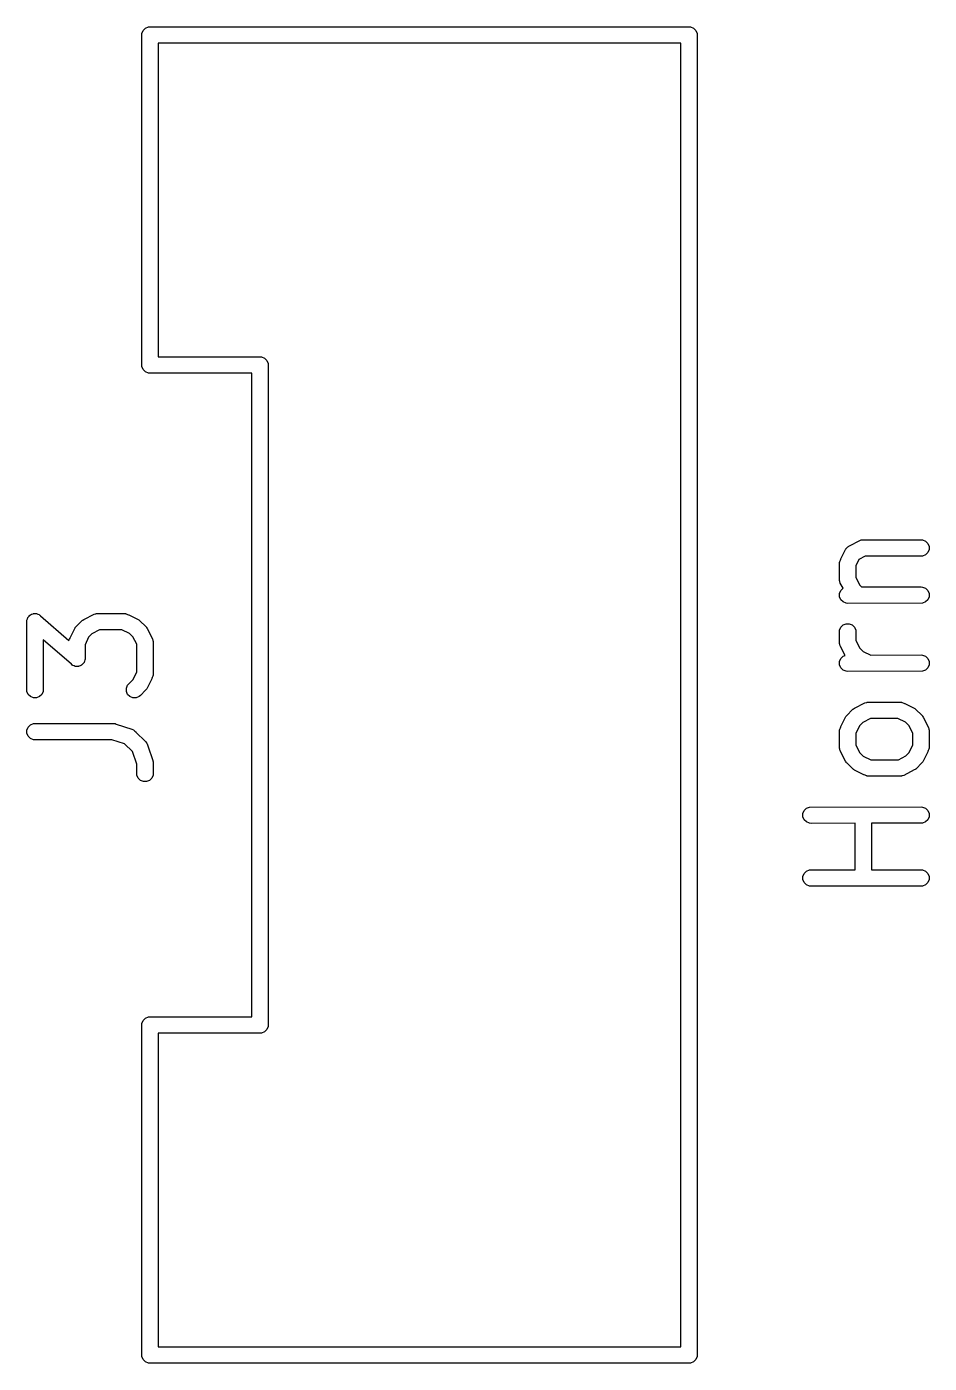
# Model space of a CAD drawing. Extents: x 92.4 to 145.1, y -113.9 to -57.5.
# Drawn here: x 136.88 to 145.08, y -84.58 to -72.42 of the extents above; entities that cross this region are included whole.
import ezdxf

# ---------------------------------------------------------------- set-up
doc = ezdxf.new("R2010")
doc.units = 0
doc.layers.add('BLACK', color=7, linetype='CONTINUOUS')

msp = doc.modelspace()

# ---------------------------------------------------------------- linework, layer by layer
at = {"layer": 'BLACK', "linetype": 'CONTINUOUS'}
for p, q in [((137.925, -72.5), (137.926441, -72.485368)), ((137.926441, -75.514632), (137.925, -72.5)), ((137.926441, -72.485368), (137.93764, -72.458332)), ((137.93764, -72.458332), (137.958332, -72.43764)), ((137.958332, -72.43764), (137.985368, -72.426441)), ((137.985368, -72.426441), (142.9, -72.425)), ((142.9, -72.425), (142.914632, -72.426441)), ((142.914632, -72.426441), (142.941668, -72.43764)), ((142.941668, -72.43764), (142.96236, -72.458332)), ((142.96236, -72.458332), (142.973559, -72.485368)), ((142.973559, -72.485368), (142.975, -84.5)), ((142.825008, -72.573585), (138.073601, -72.574978)), ((138.073601, -72.574978), (138.074964, -75.426313)), ((142.82643, -84.425021), (142.825008, -72.573585)), ((138.074964, -75.426313), (139, -75.425)), ((139, -75.425), (139.014632, -75.426441)), ((139.014632, -75.426441), (139.041668, -75.43764)), ((139.041668, -75.43764), (139.06236, -75.458332)), ((137.93764, -75.541668), (137.926441, -75.514632)), ((137.958332, -75.56236), (137.93764, -75.541668)), ((137.985368, -75.573559), (137.958332, -75.56236)), ((139.06236, -75.458332), (139.073559, -75.485368)), ((139.073559, -75.485368), (139.075, -81.5)), ((138, -75.575), (137.985368, -75.573559)), ((138.925017, -75.573686), (138, -75.575)), ((138.926419, -81.425104), (138.925017, -75.573686)), ((144.338681, -77.158693), (144.344843, -77.151589)), ((144.344843, -77.151589), (144.349842, -77.149014)), ((144.349842, -77.149014), (144.353685, -77.145682)), ((144.353685, -77.145682), (144.361139, -77.143197)), ((144.361139, -77.143197), (144.452524, -77.096138)), ((144.452524, -77.096138), (144.466255, -77.090883)), ((144.466255, -77.090883), (144.468944, -77.090691)), ((144.468944, -77.090691), (144.471433, -77.089661)), ((144.471433, -77.089661), (144.483924, -77.089627)), ((144.483924, -77.089627), (144.495445, -77.088809)), ((144.495445, -77.088809), (144.497789, -77.08959)), ((144.497789, -77.08959), (145.009875, -77.08822)), ((145.009875, -77.08822), (145.024507, -77.089661)), ((145.024507, -77.089661), (145.051543, -77.10086)), ((145.051543, -77.10086), (145.072235, -77.121552)), ((145.072235, -77.121552), (145.083434, -77.148588)), ((145.083434, -77.148588), (145.083434, -77.177852)), ((144.270871, -77.286268), (144.277175, -77.273274)), ((144.277175, -77.273274), (144.280848, -77.264409)), ((144.280848, -77.264409), (144.28207, -77.263186)), ((144.28207, -77.263186), (144.323745, -77.177298)), ((144.323745, -77.177298), (144.325285, -77.17485)), ((144.325285, -77.17485), (144.32567, -77.173697)), ((144.32567, -77.173697), (144.326915, -77.17226)), ((144.326915, -77.17226), (144.331577, -77.164855)), ((144.331577, -77.164855), (144.338681, -77.158693)), ((144.445509, -77.267034), (144.417079, -77.325624)), ((144.501544, -77.238178), (144.445509, -77.267034)), ((145.024507, -77.236779), (144.501544, -77.238178)), ((145.051543, -77.22558), (145.024507, -77.236779)), ((145.072235, -77.204888), (145.051543, -77.22558)), ((145.083434, -77.177852), (145.072235, -77.204888)), ((144.268208, -77.306077), (144.269649, -77.291445)), ((144.269412, -77.437706), (144.268208, -77.306077)), ((144.269649, -77.291445), (144.27068, -77.288955)), ((144.27068, -77.288955), (144.270871, -77.286268)), ((144.417079, -77.325624), (144.418064, -77.433256)), ((144.268797, -77.439553), (144.269412, -77.437706)), ((144.269522, -77.449767), (144.268797, -77.439553)), ((144.269649, -77.463566), (144.269522, -77.449767)), ((144.27068, -77.466055), (144.269649, -77.463566)), ((144.270871, -77.468743), (144.27068, -77.466055)), ((144.276126, -77.482475), (144.270871, -77.468743)), ((144.300725, -77.530245), (144.276126, -77.482475)), ((144.418064, -77.433256), (144.453522, -77.502113)), ((144.453522, -77.502113), (144.469908, -77.517933)), ((144.469908, -77.517933), (145.009875, -77.516791)), ((145.009875, -77.516791), (145.024507, -77.518232)), ((144.269649, -77.577159), (144.280848, -77.550123)), ((144.269649, -77.606423), (144.269649, -77.577159)), ((144.280848, -77.633459), (144.269649, -77.606423)), ((144.280848, -77.550123), (144.300725, -77.530245)), ((144.30154, -77.654151), (144.280848, -77.633459)), ((145.024507, -77.518232), (145.051543, -77.529431)), ((145.051543, -77.529431), (145.072235, -77.550123)), ((145.072235, -77.633459), (145.051543, -77.654151)), ((145.072235, -77.550123), (145.083434, -77.577159)), ((145.083434, -77.606423), (145.072235, -77.633459)), ((145.083434, -77.577159), (145.083434, -77.606423)), ((136.93785, -77.760741), (136.940187, -77.759774)), ((136.940187, -77.759774), (136.952372, -77.759774)), ((136.952372, -77.759774), (136.964525, -77.758964)), ((136.964525, -77.758964), (136.96692, -77.759774)), ((136.96692, -77.759774), (136.969451, -77.759774)), ((136.969451, -77.759774), (136.980708, -77.764437)), ((137.509126, -77.760804), (137.511615, -77.759774)), ((137.511615, -77.759774), (137.524684, -77.759699)), ((137.524684, -77.759699), (137.535627, -77.758922)), ((137.535627, -77.758922), (137.537736, -77.759625)), ((137.537736, -77.759625), (137.764342, -77.758333)), ((137.764342, -77.758333), (137.778974, -77.759774)), ((137.778974, -77.759774), (137.781463, -77.760805)), ((144.328576, -77.66535), (144.30154, -77.654151)), ((144.343208, -77.666791), (144.328576, -77.66535)), ((145.024507, -77.66535), (144.343208, -77.666791)), ((145.051543, -77.654151), (145.024507, -77.66535)), ((136.879819, -77.833333), (136.880581, -77.825594)), ((136.88126, -78.467012), (136.879819, -77.833333)), ((136.88045, -77.823627), (136.880908, -77.822271)), ((136.880581, -77.825594), (136.88045, -77.823627)), ((136.880908, -77.822271), (136.88126, -77.818701)), ((136.88126, -77.818701), (136.885923, -77.807443)), ((136.885923, -77.807443), (136.889825, -77.795906)), ((136.889825, -77.795906), (136.89149, -77.794001)), ((136.89149, -77.794001), (136.892459, -77.791665)), ((136.892459, -77.791665), (136.901069, -77.783054)), ((136.901069, -77.783054), (136.909095, -77.773882)), ((136.909095, -77.773882), (136.911364, -77.772759)), ((136.911364, -77.772759), (136.913151, -77.770973)), ((136.913151, -77.770973), (136.924401, -77.766312)), ((136.924401, -77.766312), (136.935327, -77.76091)), ((136.935327, -77.76091), (136.93785, -77.760741)), ((136.980708, -77.764437), (136.992246, -77.768339)), ((136.992246, -77.768339), (136.99417, -77.770013)), ((136.99417, -77.770013), (136.996487, -77.770973)), ((136.996487, -77.770973), (137.004619, -77.779105)), ((137.004619, -77.779105), (137.263413, -78.004288)), ((137.32414, -77.882587), (137.330634, -77.876954)), ((137.330634, -77.876954), (137.377976, -77.827919)), ((137.377976, -77.827919), (137.383725, -77.8232)), ((137.383725, -77.8232), (137.385025, -77.821702)), ((137.385025, -77.821702), (137.386438, -77.820974)), ((137.386438, -77.820974), (137.389341, -77.818592)), ((137.389341, -77.818592), (137.398151, -77.814942)), ((137.398151, -77.814942), (137.492706, -77.766251)), ((137.492706, -77.766251), (137.506437, -77.760996)), ((137.506437, -77.760996), (137.509126, -77.760804)), ((137.781463, -77.760805), (137.784151, -77.760996)), ((137.784151, -77.760996), (137.797144, -77.7673)), ((137.797144, -77.7673), (137.80601, -77.770973)), ((137.80601, -77.770973), (137.807232, -77.772195)), ((137.807232, -77.772195), (137.893121, -77.81387)), ((137.893121, -77.81387), (137.899417, -77.817833)), ((137.899417, -77.817833), (137.901247, -77.818591)), ((137.901247, -77.818591), (137.902418, -77.819722)), ((137.902418, -77.819722), (137.905564, -77.821702)), ((137.905564, -77.821702), (137.911195, -77.828195)), ((137.911195, -77.828195), (137.960232, -77.875537)), ((137.960232, -77.875537), (137.96495, -77.881286)), ((137.96495, -77.881286), (137.96645, -77.882587)), ((144.280848, -77.883457), (144.30154, -77.862765)), ((144.30154, -77.862765), (144.328576, -77.851566)), ((144.328576, -77.851566), (144.35784, -77.851566)), ((144.35784, -77.851566), (144.384876, -77.862765)), ((144.384876, -77.862765), (144.405568, -77.883457)), ((137.28597, -78.220893), (137.028783, -77.997108)), ((137.028783, -77.997108), (137.029819, -78.45238)), ((137.263434, -78.004), (137.269738, -77.991006)), ((137.269738, -77.991006), (137.273411, -77.982141)), ((137.273411, -77.982141), (137.274633, -77.980918)), ((137.274633, -77.980918), (137.316308, -77.89503)), ((137.316308, -77.89503), (137.320272, -77.88873)), ((137.320272, -77.88873), (137.32103, -77.886903)), ((137.32103, -77.886903), (137.32216, -77.885732)), ((137.32216, -77.885732), (137.32414, -77.882587)), ((137.442823, -77.974974), (137.409642, -78.043356)), ((137.473067, -77.943647), (137.442823, -77.974974)), ((137.541818, -77.908244), (137.473067, -77.943647)), ((137.744554, -77.907088), (137.541818, -77.908244)), ((137.813176, -77.940385), (137.744554, -77.907088)), ((137.844504, -77.97063), (137.813176, -77.940385)), ((137.879893, -78.039352), (137.844504, -77.97063)), ((137.96645, -77.882587), (137.967177, -77.884)), ((137.967177, -77.884), (137.96956, -77.886903)), ((137.96956, -77.886903), (137.973209, -77.895713)), ((137.973209, -77.895713), (138.021901, -77.990268)), ((138.021901, -77.990268), (138.027156, -78.003999)), ((144.268208, -77.925125), (144.269649, -77.910493)), ((144.269313, -78.009431), (144.268208, -77.925125)), ((144.269649, -77.910493), (144.280848, -77.883457)), ((144.405568, -77.883457), (144.416767, -77.910493)), ((144.416767, -77.910493), (144.418, -78.004561)), ((137.263413, -78.004288), (137.263434, -78.004)), ((137.409642, -78.043356), (137.410771, -78.166666)), ((137.881094, -78.289671), (137.879893, -78.039352)), ((138.027156, -78.003999), (138.027347, -78.006688)), ((138.027347, -78.006688), (138.028378, -78.009177)), ((138.028378, -78.009177), (138.028439, -78.022068)), ((138.028439, -78.022068), (138.02923, -78.033189)), ((138.02923, -78.033189), (138.028503, -78.035368)), ((138.028503, -78.035368), (138.029819, -78.309523)), ((144.268797, -78.010982), (144.269313, -78.009431)), ((144.269455, -78.020251), (144.268797, -78.010982)), ((144.269649, -78.034995), (144.269455, -78.020251)), ((144.27068, -78.037484), (144.269649, -78.034995)), ((144.270871, -78.040172), (144.27068, -78.037484)), ((144.276126, -78.053904), (144.270871, -78.040172)), ((144.320733, -78.140528), (144.276126, -78.053904)), ((144.418, -78.004561), (144.453522, -78.073542)), ((144.453522, -78.073542), (144.48485, -78.103787)), ((144.48485, -78.103787), (144.552898, -78.136805)), ((137.294103, -78.229026), (137.28597, -78.220893)), ((137.296419, -78.229985), (137.294103, -78.229026)), ((137.298344, -78.23166), (137.296419, -78.229985)), ((137.309881, -78.235561), (137.298344, -78.23166)), ((137.321139, -78.240225), (137.309881, -78.235561)), ((137.32367, -78.240225), (137.321139, -78.240225)), ((137.326065, -78.241035), (137.32367, -78.240225)), ((137.338218, -78.240225), (137.326065, -78.241035)), ((137.350403, -78.240225), (137.338218, -78.240225)), ((137.352739, -78.239257), (137.350403, -78.240225)), ((137.355263, -78.239089), (137.352739, -78.239257)), ((137.366188, -78.233686), (137.355263, -78.239089)), ((137.377439, -78.229026), (137.366188, -78.233686)), ((137.379225, -78.227239), (137.377439, -78.229026)), ((137.381495, -78.226117), (137.379225, -78.227239)), ((137.38952, -78.216944), (137.381495, -78.226117)), ((137.398131, -78.208334), (137.38952, -78.216944)), ((137.399099, -78.205997), (137.398131, -78.208334)), ((137.400765, -78.204093), (137.399099, -78.205997)), ((137.404666, -78.192555), (137.400765, -78.204093)), ((137.40933, -78.181298), (137.404666, -78.192555)), ((137.409681, -78.177727), (137.40933, -78.181298)), ((137.41014, -78.176372), (137.409681, -78.177727)), ((137.410771, -78.166666), (137.410008, -78.174404)), ((137.410008, -78.174404), (137.41014, -78.176372)), ((144.269649, -78.196207), (144.280848, -78.169171)), ((144.269649, -78.225471), (144.269649, -78.196207)), ((144.280848, -78.252507), (144.269649, -78.225471)), ((144.280848, -78.169171), (144.30154, -78.148479)), ((144.30154, -78.148479), (144.320733, -78.140528)), ((144.552898, -78.136805), (145.009875, -78.135839)), ((145.009875, -78.135839), (145.024507, -78.13728)), ((145.024507, -78.13728), (145.051543, -78.148479)), ((145.051543, -78.148479), (145.072235, -78.169171)), ((145.072235, -78.169171), (145.083434, -78.196207)), ((145.083434, -78.225471), (145.072235, -78.252507)), ((145.083434, -78.196207), (145.083434, -78.225471)), ((137.79722, -78.410712), (137.847767, -78.358356)), ((137.847767, -78.358356), (137.881094, -78.289671)), ((138.015957, -78.352412), (137.974282, -78.438302)), ((138.017179, -78.351191), (138.015957, -78.352412)), ((138.020848, -78.342331), (138.017179, -78.351191)), ((138.027156, -78.329333), (138.020848, -78.342331)), ((138.027347, -78.326643), (138.027156, -78.329333)), ((138.028378, -78.324155), (138.027347, -78.326643)), ((138.029819, -78.309523), (138.028378, -78.324155)), ((144.30154, -78.273199), (144.280848, -78.252507)), ((144.328576, -78.284398), (144.30154, -78.273199)), ((144.343208, -78.285839), (144.328576, -78.284398)), ((145.024507, -78.284398), (144.343208, -78.285839)), ((145.051543, -78.273199), (145.024507, -78.284398)), ((145.072235, -78.252507), (145.051543, -78.273199)), ((136.892459, -78.494048), (136.88126, -78.467012)), ((137.028378, -78.467012), (137.017179, -78.494048)), ((137.029819, -78.45238), (137.028378, -78.467012)), ((137.786021, -78.437748), (137.79722, -78.410712)), ((137.786021, -78.467011), (137.786021, -78.437748)), ((137.797219, -78.494047), (137.786021, -78.467011)), ((137.959953, -78.456378), (137.912612, -78.505414)), ((137.96645, -78.450745), (137.959953, -78.456378)), ((137.968429, -78.447599), (137.96645, -78.450745)), ((137.96956, -78.446429), (137.968429, -78.447599)), ((137.970317, -78.444601), (137.96956, -78.446429)), ((137.974282, -78.438302), (137.970317, -78.444601)), ((136.913151, -78.51474), (136.892459, -78.494048)), ((136.940187, -78.525939), (136.913151, -78.51474)), ((136.969451, -78.525939), (136.940187, -78.525939)), ((136.996487, -78.51474), (136.969451, -78.525939)), ((137.017179, -78.494048), (136.996487, -78.51474)), ((137.817912, -78.51474), (137.797219, -78.494047)), ((137.844948, -78.525939), (137.817912, -78.51474)), ((137.874211, -78.525939), (137.844948, -78.525939)), ((137.901247, -78.514741), (137.874211, -78.525939)), ((137.912612, -78.505414), (137.901247, -78.514741)), ((144.405588, -78.62102), (144.500143, -78.572329)), ((144.500143, -78.572329), (144.513874, -78.567074)), ((144.513874, -78.567074), (144.516563, -78.566882)), ((144.516563, -78.566882), (144.519052, -78.565852)), ((144.519052, -78.565852), (144.531943, -78.56579)), ((144.531943, -78.56579), (144.543064, -78.565)), ((144.543064, -78.565), (144.545243, -78.565726)), ((144.545243, -78.565726), (144.819398, -78.564411)), ((144.819398, -78.564411), (144.83403, -78.565852)), ((144.83403, -78.565852), (144.836519, -78.566883)), ((144.836519, -78.566883), (144.839207, -78.567074)), ((144.839207, -78.567074), (144.8522, -78.573378)), ((144.8522, -78.573378), (144.861066, -78.577051)), ((144.861066, -78.577051), (144.862288, -78.578273)), ((144.862288, -78.578273), (144.948177, -78.619948)), ((144.28207, -78.786996), (144.323745, -78.701108)), ((144.323745, -78.701108), (144.327709, -78.694808)), ((144.327709, -78.694808), (144.328467, -78.692981)), ((144.328467, -78.692981), (144.329597, -78.69181)), ((144.329597, -78.69181), (144.331577, -78.688665)), ((144.331577, -78.688665), (144.338071, -78.683032)), ((144.338071, -78.683032), (144.385413, -78.633997)), ((144.385413, -78.633997), (144.391162, -78.629278)), ((144.391162, -78.629278), (144.392462, -78.62778)), ((144.392462, -78.62778), (144.393875, -78.627052)), ((144.393875, -78.627052), (144.396778, -78.62467)), ((144.396778, -78.62467), (144.405588, -78.62102)), ((144.549227, -78.714336), (144.480504, -78.749725)), ((144.799546, -78.713135), (144.549227, -78.714336)), ((144.868232, -78.746463), (144.799546, -78.713135)), ((144.948177, -78.619948), (144.954473, -78.623911)), ((144.954473, -78.623911), (144.956303, -78.624669)), ((144.956303, -78.624669), (144.957474, -78.6258)), ((144.957474, -78.6258), (144.96062, -78.62778)), ((144.96062, -78.62778), (144.966251, -78.634273)), ((144.966251, -78.634273), (145.015288, -78.681615)), ((145.015288, -78.681615), (145.020006, -78.687364)), ((145.020006, -78.687364), (145.021506, -78.688665)), ((145.021506, -78.688665), (145.022233, -78.690078)), ((145.022233, -78.690078), (145.024616, -78.692981)), ((145.024616, -78.692981), (145.028265, -78.701791)), ((145.028265, -78.701791), (145.076957, -78.796346)), ((136.88126, -78.818701), (136.892459, -78.791665)), ((136.88126, -78.847965), (136.88126, -78.818701)), ((136.892459, -78.875001), (136.88126, -78.847965)), ((136.892459, -78.791665), (136.913151, -78.770973)), ((136.913151, -78.770973), (136.940187, -78.759774)), ((136.940187, -78.759774), (137.669104, -78.758333)), ((137.669104, -78.758333), (137.676509, -78.759062)), ((137.676509, -78.759062), (137.678484, -78.758922)), ((137.678484, -78.758922), (137.67997, -78.759403)), ((137.67997, -78.759403), (137.683736, -78.759774)), ((137.683736, -78.759774), (137.693099, -78.763652)), ((137.693099, -78.763652), (137.835678, -78.809801)), ((137.835678, -78.809801), (137.849103, -78.815795)), ((137.849103, -78.815795), (137.851137, -78.817559)), ((137.851137, -78.817559), (137.853628, -78.818591)), ((137.853628, -78.818591), (137.863568, -78.82834)), ((137.863568, -78.82834), (137.87121, -78.834969)), ((137.87121, -78.834969), (137.872061, -78.836671)), ((137.872061, -78.836671), (137.960233, -78.923157)), ((144.268208, -78.829887), (144.269649, -78.815255)), ((144.269412, -78.961516), (144.268208, -78.829887)), ((144.269649, -78.815255), (144.27068, -78.812765)), ((144.27068, -78.812765), (144.270871, -78.810078)), ((144.270871, -78.810078), (144.277175, -78.797084)), ((144.277175, -78.797084), (144.280848, -78.788219)), ((144.280848, -78.788219), (144.28207, -78.786996)), ((144.45026, -78.781052), (144.417079, -78.849434)), ((144.417079, -78.849434), (144.418064, -78.957066)), ((144.480504, -78.749725), (144.45026, -78.781052)), ((144.89956, -78.776708), (144.868232, -78.746463)), ((144.935018, -78.845564), (144.89956, -78.776708)), ((144.936003, -78.953196), (144.935018, -78.845564)), ((145.076957, -78.796346), (145.082212, -78.810077)), ((145.082212, -78.810077), (145.082403, -78.812766)), ((145.082403, -78.812766), (145.083434, -78.815255)), ((145.083434, -78.815255), (145.08356, -78.829052)), ((145.08356, -78.829052), (145.084286, -78.839267)), ((145.084286, -78.839267), (145.08367, -78.841113)), ((145.08367, -78.841113), (145.084875, -78.972744)), ((136.913151, -78.895693), (136.892459, -78.875001)), ((136.940187, -78.906892), (136.913151, -78.895693)), ((136.954819, -78.908333), (136.940187, -78.906892)), ((137.653014, -78.906952), (136.954819, -78.908333)), ((137.769958, -78.944804), (137.653014, -78.906952)), ((137.841076, -79.014562), (137.769958, -78.944804)), ((137.960233, -78.923157), (137.969561, -78.934522)), ((137.969561, -78.934522), (137.970592, -78.937012)), ((137.970592, -78.937012), (137.972357, -78.939047)), ((137.972357, -78.939047), (137.976802, -78.952005)), ((137.976802, -78.952005), (137.980759, -78.961558)), ((137.980759, -78.961558), (137.980759, -78.963538)), ((137.980759, -78.963538), (138.02597, -79.095329)), ((144.268797, -78.963363), (144.269412, -78.961516)), ((144.269522, -78.973577), (144.268797, -78.963363)), ((144.269649, -78.987376), (144.269522, -78.973577)), ((144.418064, -78.957066), (144.453522, -79.025923)), ((144.902823, -79.021577), (144.936003, -78.953196)), ((145.084875, -78.972744), (145.083434, -78.987376)), ((137.879934, -79.127832), (137.841076, -79.014562)), ((138.02597, -79.095329), (138.027619, -79.102584)), ((144.27068, -78.989865), (144.269649, -78.987376)), ((144.270871, -78.992553), (144.27068, -78.989865)), ((144.276126, -79.006285), (144.270871, -78.992553)), ((144.324818, -79.100841), (144.276126, -79.006285)), ((144.453522, -79.025923), (144.48485, -79.056168)), ((144.48485, -79.056168), (144.553535, -79.089495)), ((144.553535, -79.089495), (144.803854, -79.088294)), ((144.803854, -79.088294), (144.872577, -79.052904)), ((144.872577, -79.052904), (144.902823, -79.021577)), ((145.071013, -79.015633), (145.029338, -79.101523)), ((145.072235, -79.014412), (145.071013, -79.015633)), ((145.075904, -79.005552), (145.072235, -79.014412)), ((145.082212, -78.992554), (145.075904, -79.005552)), ((145.082403, -78.989864), (145.082212, -78.992554)), ((145.083434, -78.987376), (145.082403, -78.989864)), ((137.88126, -79.228917), (137.879934, -79.127832)), ((138.027619, -79.102584), (138.028378, -79.104415)), ((138.028378, -79.104415), (138.028398, -79.106011)), ((138.029819, -79.214285), (138.028378, -79.228917)), ((138.028398, -79.106011), (138.02923, -79.109666)), ((138.02923, -79.109666), (138.028568, -79.118966)), ((138.028568, -79.118966), (138.029819, -79.214285)), ((144.328467, -79.10965), (144.324818, -79.100841)), ((144.330849, -79.112552), (144.328467, -79.10965)), ((144.331577, -79.113966), (144.330849, -79.112552)), ((144.333075, -79.115265), (144.331577, -79.113966)), ((144.337794, -79.121015), (144.333075, -79.115265)), ((144.386829, -79.168356), (144.337794, -79.121015)), ((144.392462, -79.174851), (144.386829, -79.168356)), ((144.395607, -79.17683), (144.392462, -79.174851)), ((144.396778, -79.177961), (144.395607, -79.17683)), ((144.398605, -79.178718), (144.396778, -79.177961)), ((144.404905, -79.182683), (144.398605, -79.178718)), ((144.490794, -79.224358), (144.404905, -79.182683)), ((144.947491, -79.181611), (144.852939, -79.230302)), ((144.956303, -79.177962), (144.947491, -79.181611)), ((144.959207, -79.175578), (144.956303, -79.177962)), ((144.96062, -79.174851), (144.959207, -79.175578)), ((144.961919, -79.173352), (144.96062, -79.174851)), ((144.967668, -79.168635), (144.961919, -79.173352)), ((145.015009, -79.119599), (144.967668, -79.168635)), ((145.021506, -79.113966), (145.015009, -79.119599)), ((145.023485, -79.11082), (145.021506, -79.113966)), ((145.024616, -79.10965), (145.023485, -79.11082)), ((145.025373, -79.107822), (145.024616, -79.10965)), ((145.029338, -79.101523), (145.025373, -79.107822)), ((137.892459, -79.255953), (137.88126, -79.228917)), ((137.913151, -79.276645), (137.892459, -79.255953)), ((137.940187, -79.287844), (137.913151, -79.276645)), ((137.969451, -79.287844), (137.940187, -79.287844)), ((137.996487, -79.276645), (137.969451, -79.287844)), ((138.017179, -79.255953), (137.996487, -79.276645)), ((138.028378, -79.228917), (138.017179, -79.255953)), ((144.492016, -79.22558), (144.490794, -79.224358)), ((144.500875, -79.229249), (144.492016, -79.22558)), ((144.513874, -79.235557), (144.500875, -79.229249)), ((144.516563, -79.235748), (144.513874, -79.235557)), ((144.519052, -79.236779), (144.516563, -79.235748)), ((144.533684, -79.23822), (144.519052, -79.236779)), ((144.807838, -79.236904), (144.533684, -79.23822)), ((144.810017, -79.237631), (144.807838, -79.236904)), ((144.821137, -79.23684), (144.810017, -79.237631)), ((144.83403, -79.236779), (144.821137, -79.23684)), ((144.836519, -79.235747), (144.83403, -79.236779)), ((144.839207, -79.235557), (144.836519, -79.235747)), ((144.852939, -79.230302), (144.839207, -79.235557)), ((143.936316, -79.57716), (143.947515, -79.550124)), ((143.936316, -79.606424), (143.936316, -79.57716)), ((143.947515, -79.550124), (143.968207, -79.529432)), ((143.968207, -79.529432), (143.995243, -79.518233)), ((143.995243, -79.518233), (145.009875, -79.516792)), ((145.009875, -79.516792), (145.024507, -79.518233)), ((145.024507, -79.518233), (145.051543, -79.529432)), ((145.051543, -79.529432), (145.072235, -79.550124)), ((145.072235, -79.550124), (145.083434, -79.57716)), ((145.083434, -79.57716), (145.083434, -79.606424)), ((143.947515, -79.63346), (143.936316, -79.606424)), ((143.968207, -79.654152), (143.947515, -79.63346)), ((143.995243, -79.665351), (143.968207, -79.654152)), ((144.009875, -79.666792), (143.995243, -79.665351)), ((144.411248, -79.666221), (144.009875, -79.666792)), ((144.412287, -80.089068), (144.411248, -79.666221)), ((145.024507, -79.665351), (144.559842, -79.66601)), ((144.559842, -79.66601), (144.560882, -80.088857)), ((145.051543, -79.654152), (145.024507, -79.665351)), ((145.072235, -79.63346), (145.051543, -79.654152)), ((145.083434, -79.606424), (145.072235, -79.63346)), ((143.936316, -80.148588), (143.947515, -80.121552)), ((143.936316, -80.177852), (143.936316, -80.148588)), ((143.947515, -80.204888), (143.936316, -80.177852)), ((143.947515, -80.121552), (143.968207, -80.10086)), ((143.968207, -80.10086), (143.995243, -80.089661)), ((143.995243, -80.089661), (144.412287, -80.089068)), ((144.560882, -80.088857), (145.009875, -80.08822)), ((145.009875, -80.08822), (145.024507, -80.089661)), ((145.024507, -80.089661), (145.051543, -80.10086)), ((145.051543, -80.10086), (145.072235, -80.121552)), ((145.072235, -80.121552), (145.083434, -80.148588)), ((145.083434, -80.177852), (145.072235, -80.204888)), ((145.083434, -80.148588), (145.083434, -80.177852)), ((143.968207, -80.22558), (143.947515, -80.204888)), ((143.995243, -80.236779), (143.968207, -80.22558)), ((144.009875, -80.23822), (143.995243, -80.236779)), ((145.024507, -80.236779), (144.009875, -80.23822)), ((145.051543, -80.22558), (145.024507, -80.236779)), ((145.072235, -80.204888), (145.051543, -80.22558)), ((137.925, -81.5), (137.926441, -81.485368)), ((137.926441, -84.514632), (137.925, -81.5)), ((137.926441, -81.485368), (137.93764, -81.458332)), ((137.93764, -81.458332), (137.958332, -81.43764)), ((137.958332, -81.43764), (137.985368, -81.426441)), ((137.985368, -81.426441), (138.926419, -81.425104)), ((139.073559, -81.514632), (139.06236, -81.541668)), ((139.075, -81.5), (139.073559, -81.514632)), ((139.014632, -81.573559), (138.073601, -81.574895)), ((138.073601, -81.574895), (138.074964, -84.426414)), ((139.041668, -81.56236), (139.014632, -81.573559)), ((139.06236, -81.541668), (139.041668, -81.56236)), ((138.074964, -84.426414), (142.82643, -84.425021)), ((137.93764, -84.541668), (137.926441, -84.514632)), ((137.958332, -84.56236), (137.93764, -84.541668)), ((137.985368, -84.573559), (137.958332, -84.56236)), ((142.941668, -84.56236), (142.914632, -84.573559)), ((142.96236, -84.541668), (142.941668, -84.56236)), ((142.973559, -84.514632), (142.96236, -84.541668)), ((142.975, -84.5), (142.973559, -84.514632)), ((138, -84.575), (137.985368, -84.573559)), ((142.914632, -84.573559), (138, -84.575))]:
    msp.add_line(p, q, dxfattribs=at)

doc.saveas('drawing.dxf')
